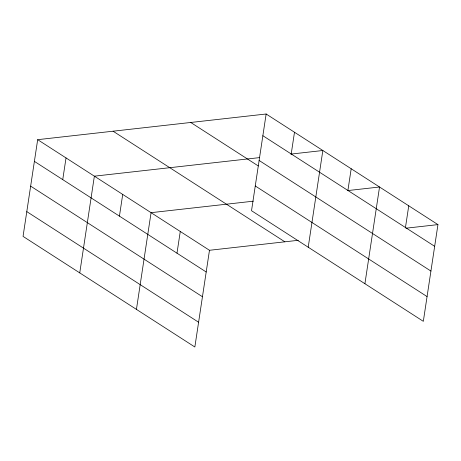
<?xml version="1.0" encoding="UTF-8"?>
<svg xmlns="http://www.w3.org/2000/svg" width="461" height="461" viewBox="0 0 461 461"><rect width="100%" height="100%" fill="white"/><g stroke="black" fill="none" stroke-linecap="round" stroke-linejoin="round"><path stroke-width="0.69" d="M37.675 139.671L23.05 236.389L194.853 347L209.478 250.283L37.675 139.671L266.147 114L437.95 224.611L423.325 321.329L251.522 210.717L266.147 114M62.742 179.629L66.027 157.921M79.747 272.889L94.372 176.171L259.537 157.616M119.434 216.134L122.718 194.421M136.439 309.389L151.07 212.671L253.296 201.186M176.989 253.187L180.274 231.48M291.208 153.962L294.493 132.255M308.213 247.223L322.844 150.505L290.833 154.101M347.905 190.462L351.19 168.755M364.91 283.722L379.536 187.005L347.531 190.6M405.461 227.521L408.746 205.808M209.478 250.283L298.29 240.302M405.945 228.207L437.95 224.611M262.862 135.713L434.665 246.324M259.122 160.463L430.926 271.074M190.75 122.47L258.304 165.966M255.261 185.967L427.065 296.579M113.072 131.201L284.875 241.812M34.396 161.379L206.2 271.99M30.651 186.135L202.454 296.746M26.796 211.634L198.599 322.245"/></g></svg>
